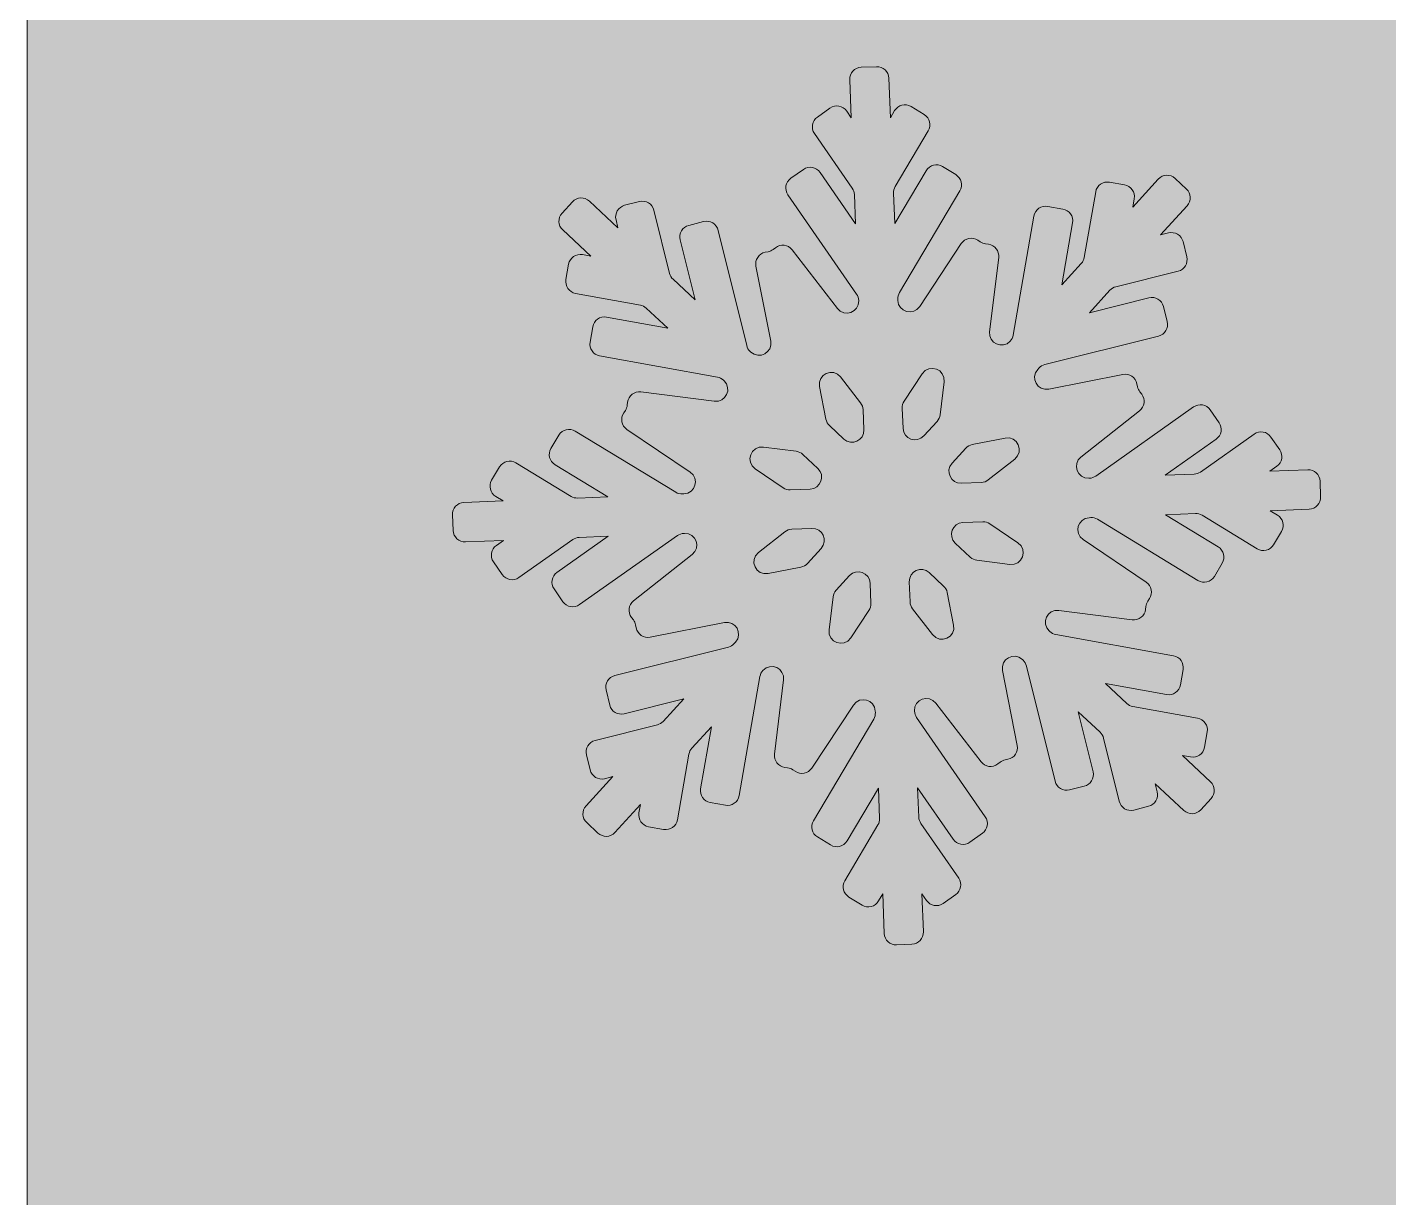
# Model space of a CAD drawing. Header units: millimetres. Extents: x 33 to 181, y -115 to -16.
# Drawn here: x 117.58 to 136.98, y -55.46 to -38.77 of the extents above; entities that cross this region are included whole.
import ezdxf

# ---------------------------------------------------------------- set-up
doc = ezdxf.new("R2010")
doc.units = ezdxf.units.MM
doc.header["$MEASUREMENT"] = 0
doc.layers.add('engraving', color=7, linetype='Continuous')
doc.layers.add('Layer 1', color=7, linetype='Continuous')

msp = doc.modelspace()

# ---------------------------------------------------------------- hatches: boundary and pattern name
at = {"layer": 'Layer 1'}
h = msp.add_hatch(color=2, dxfattribs=at)
h.dxf.hatch_style = 2
edge = h.paths.add_edge_path()
edge.add_spline(control_points=[(156.236, -29.463), (155.428, -28.206), (154.068, -27.335), (152.5, -27.216), (154.005, -26.101), (154.984, -24.317), (154.984, -22.3), (154.984, -18.92), (152.244, -16.179), (148.864, -16.179), (145.483, -16.179), (142.743, -18.92), (142.743, -22.3), (142.743, -24.317), (143.723, -26.101), (145.228, -27.216), (143.62, -27.338), (142.229, -28.246), (141.428, -29.553), (141.428, -29.553), (140.987, -29.553), (140.987, -29.553), (140.987, -29.553), (140.948, -29.463), (140.948, -29.463), (140.948, -29.463), (117.575, -29.463), (117.575, -29.463), (117.575, -29.463), (117.575, -114.611), (117.575, -114.611), (117.575, -114.611), (140.477, -114.611), (140.477, -114.611), (140.477, -114.611), (140.477, -83.841), (140.477, -83.841), (140.477, -83.841), (157.272, -114.611), (157.272, -114.611), (157.272, -114.611), (180.761, -114.611), (180.761, -114.611), (180.761, -114.611), (180.761, -29.463), (180.761, -29.463), (180.761, -29.463), (156.236, -29.463), (156.236, -29.463)], knot_values=[0, 0, 0, 0, 1, 1, 1, 2, 2, 2, 3, 3, 3, 4, 4, 4, 5, 5, 5, 6, 6, 6, 7, 7, 7, 8, 8, 8, 9, 9, 9, 10, 10, 10, 11, 11, 11, 12, 12, 12, 13, 13, 13, 14, 14, 14, 15, 15, 15, 16, 16, 16, 16], degree=3, periodic=1)
edge = h.paths.add_edge_path()
edge.add_spline(control_points=[(145.056, -22.3), (145.056, -20.201), (146.764, -18.493), (148.864, -18.493), (150.963, -18.493), (152.671, -20.201), (152.671, -22.3), (152.671, -24.4), (150.963, -26.108), (148.864, -26.108), (146.764, -26.108), (145.056, -24.4), (145.056, -22.3)], knot_values=[0, 0, 0, 0, 1, 1, 1, 2, 2, 2, 3, 3, 3, 4, 4, 4, 4], degree=3, periodic=1)
h.paths.add_polyline_path([(142.919, -33.921), (155.746, -33.921), (155.746, -62.935)])

# ---------------------------------------------------------------- linework, layer by layer
at = {"layer": 'engraving', "lineweight": 0}
for points, knots in [([(135.997, -45.246), (135.994, -45.152), (135.915, -45.079), (135.821, -45.083), (135.821, -45.083), (135.281, -45.104), (135.281, -45.104), (135.281, -45.104), (135.381, -45.033), (135.381, -45.033), (135.457, -44.979), (135.476, -44.874), (135.423, -44.798), (135.423, -44.798), (135.297, -44.616), (135.297, -44.616), (135.243, -44.538), (135.136, -44.519), (135.059, -44.574), (135.059, -44.574), (134.293, -45.115), (134.293, -45.115), (134.266, -45.134), (134.235, -45.144), (134.202, -45.146), (134.202, -45.146), (133.788, -45.162), (133.788, -45.162), (133.788, -45.162), (134.517, -44.647), (134.517, -44.647), (134.593, -44.593), (134.612, -44.488), (134.559, -44.412), (134.559, -44.412), (134.433, -44.23), (134.433, -44.23), (134.379, -44.152), (134.273, -44.133), (134.195, -44.188), (134.195, -44.188), (132.801, -45.172), (132.801, -45.172), (132.774, -45.191), (132.743, -45.202), (132.71, -45.203), (132.71, -45.203), (132.702, -45.204), (132.702, -45.204), (132.537, -45.21), (132.461, -45.002), (132.59, -44.901), (132.59, -44.901), (133.426, -44.242), (133.426, -44.242), (133.499, -44.184), (133.513, -44.079), (133.456, -44.005), (133.456, -44.005), (133.429, -43.97), (133.429, -43.97), (133.413, -43.949), (133.402, -43.925), (133.397, -43.899), (133.397, -43.899), (133.388, -43.857), (133.388, -43.857), (133.37, -43.765), (133.281, -43.705), (133.189, -43.723), (133.189, -43.723), (132.133, -43.933), (132.133, -43.933), (131.972, -43.965), (131.864, -43.774), (131.974, -43.652), (131.974, -43.652), (131.992, -43.633), (131.992, -43.633), (132.014, -43.609), (132.043, -43.591), (132.076, -43.583), (132.076, -43.583), (133.695, -43.177), (133.695, -43.177), (133.786, -43.154), (133.841, -43.062), (133.819, -42.971), (133.819, -42.971), (133.765, -42.756), (133.765, -42.756), (133.743, -42.665), (133.65, -42.609), (133.559, -42.632), (133.559, -42.632), (132.711, -42.845), (132.711, -42.845), (132.711, -42.845), (133.003, -42.525), (133.003, -42.525), (133.026, -42.5), (133.055, -42.482), (133.087, -42.474), (133.087, -42.474), (133.975, -42.252), (133.975, -42.252), (134.066, -42.229), (134.121, -42.137), (134.098, -42.046), (134.098, -42.046), (134.045, -41.831), (134.045, -41.831), (134.023, -41.74), (133.93, -41.684), (133.839, -41.707), (133.839, -41.707), (133.723, -41.736), (133.723, -41.736), (133.723, -41.736), (134.103, -41.319), (134.103, -41.319), (134.166, -41.251), (134.162, -41.144), (134.094, -41.081), (134.094, -41.081), (133.933, -40.93), (133.933, -40.93), (133.864, -40.866), (133.755, -40.87), (133.692, -40.94), (133.692, -40.94), (133.328, -41.338), (133.328, -41.338), (133.328, -41.338), (133.349, -41.219), (133.349, -41.219), (133.365, -41.127), (133.304, -41.039), (133.212, -41.023), (133.212, -41.023), (132.997, -40.984), (132.997, -40.984), (132.904, -40.967), (132.816, -41.029), (132.8, -41.122), (132.8, -41.122), (132.637, -42.056), (132.637, -42.056), (132.631, -42.088), (132.617, -42.117), (132.595, -42.141), (132.595, -42.141), (132.316, -42.447), (132.316, -42.447), (132.316, -42.447), (132.47, -41.563), (132.47, -41.563), (132.486, -41.471), (132.425, -41.384), (132.333, -41.367), (132.333, -41.367), (132.118, -41.328), (132.118, -41.328), (132.026, -41.311), (131.937, -41.373), (131.921, -41.466), (131.921, -41.466), (131.625, -43.165), (131.625, -43.165), (131.619, -43.196), (131.605, -43.226), (131.583, -43.25), (131.583, -43.25), (131.583, -43.25), (131.583, -43.25), (131.472, -43.372), (131.269, -43.279), (131.289, -43.115), (131.289, -43.115), (131.418, -42.057), (131.418, -42.057), (131.429, -41.964), (131.363, -41.88), (131.271, -41.868), (131.271, -41.868), (131.23, -41.863), (131.23, -41.863), (131.203, -41.859), (131.178, -41.85), (131.156, -41.835), (131.156, -41.835), (131.122, -41.812), (131.122, -41.812), (131.044, -41.759), (130.937, -41.78), (130.885, -41.859), (130.885, -41.859), (130.293, -42.756), (130.293, -42.756), (130.202, -42.894), (129.988, -42.834), (129.981, -42.669), (129.981, -42.669), (129.981, -42.651), (129.981, -42.651), (129.979, -42.618), (129.987, -42.585), (130.004, -42.557), (130.004, -42.557), (130.864, -41.108), (130.864, -41.108), (130.911, -41.028), (130.886, -40.924), (130.806, -40.876), (130.806, -40.876), (130.619, -40.762), (130.619, -40.762), (130.538, -40.712), (130.433, -40.739), (130.384, -40.82), (130.384, -40.82), (129.937, -41.574), (129.937, -41.574), (129.937, -41.574), (129.919, -41.14), (129.919, -41.14), (129.918, -41.108), (129.926, -41.075), (129.943, -41.047), (129.943, -41.047), (130.415, -40.252), (130.415, -40.252), (130.462, -40.172), (130.437, -40.068), (130.357, -40.02), (130.357, -40.02), (130.17, -39.906), (130.17, -39.906), (130.089, -39.856), (129.983, -39.883), (129.935, -39.964), (129.935, -39.964), (129.876, -40.064), (129.876, -40.064), (129.876, -40.064), (129.853, -39.501), (129.853, -39.501), (129.849, -39.407), (129.77, -39.334), (129.677, -39.338), (129.677, -39.338), (129.459, -39.346), (129.459, -39.346), (129.365, -39.35), (129.292, -39.429), (129.296, -39.523), (129.296, -39.523), (129.318, -40.067), (129.318, -40.067), (129.318, -40.067), (129.252, -39.971), (129.252, -39.971), (129.198, -39.893), (129.091, -39.874), (129.014, -39.929), (129.014, -39.929), (128.835, -40.055), (128.835, -40.055), (128.759, -40.109), (128.74, -40.214), (128.793, -40.29), (128.793, -40.29), (129.332, -41.07), (129.332, -41.07), (129.35, -41.096), (129.361, -41.127), (129.362, -41.159), (129.362, -41.159), (129.379, -41.577), (129.379, -41.577), (129.379, -41.577), (128.873, -40.844), (128.873, -40.844), (128.819, -40.766), (128.712, -40.747), (128.635, -40.801), (128.635, -40.801), (128.456, -40.928), (128.456, -40.928), (128.38, -40.982), (128.361, -41.087), (128.414, -41.163), (128.414, -41.163), (129.393, -42.58), (129.393, -42.58), (129.411, -42.606), (129.422, -42.637), (129.423, -42.669), (129.423, -42.669), (129.423, -42.672), (129.423, -42.672), (129.43, -42.838), (129.22, -42.914), (129.119, -42.783), (129.119, -42.783), (128.475, -41.947), (128.475, -41.947), (128.418, -41.872), (128.31, -41.858), (128.236, -41.917), (128.236, -41.917), (128.204, -41.942), (128.204, -41.942), (128.183, -41.958), (128.158, -41.97), (128.132, -41.975), (128.132, -41.975), (128.092, -41.983), (128.092, -41.983), (128, -42.001), (127.941, -42.091), (127.959, -42.182), (127.959, -42.182), (128.169, -43.248), (128.169, -43.248), (128.201, -43.41), (128.007, -43.518), (127.886, -43.405), (127.886, -43.405), (127.876, -43.395), (127.876, -43.395), (127.852, -43.373), (127.835, -43.344), (127.827, -43.312), (127.827, -43.312), (127.421, -41.67), (127.421, -41.67), (127.398, -41.578), (127.306, -41.523), (127.214, -41.546), (127.214, -41.546), (127.003, -41.599), (127.003, -41.599), (126.912, -41.621), (126.857, -41.713), (126.879, -41.804), (126.879, -41.804), (127.092, -42.662), (127.092, -42.662), (127.092, -42.662), (126.778, -42.368), (126.778, -42.368), (126.754, -42.346), (126.737, -42.317), (126.729, -42.285), (126.729, -42.285), (126.506, -41.384), (126.506, -41.384), (126.483, -41.293), (126.391, -41.237), (126.3, -41.26), (126.3, -41.26), (126.088, -41.313), (126.088, -41.313), (125.997, -41.336), (125.942, -41.428), (125.965, -41.519), (125.965, -41.519), (125.993, -41.635), (125.993, -41.635), (125.993, -41.635), (125.585, -41.254), (125.585, -41.254), (125.516, -41.189), (125.408, -41.194), (125.344, -41.263), (125.344, -41.263), (125.196, -41.426), (125.196, -41.426), (125.133, -41.494), (125.137, -41.601), (125.205, -41.664), (125.205, -41.664), (125.604, -42.037), (125.604, -42.037), (125.604, -42.037), (125.488, -42.016), (125.488, -42.016), (125.395, -41.999), (125.306, -42.061), (125.29, -42.154), (125.29, -42.154), (125.252, -42.372), (125.252, -42.372), (125.236, -42.464), (125.297, -42.552), (125.389, -42.569), (125.389, -42.569), (126.312, -42.736), (126.312, -42.736), (126.344, -42.741), (126.373, -42.756), (126.397, -42.779), (126.397, -42.779), (126.703, -43.064), (126.703, -43.064), (126.703, -43.064), (125.83, -42.906), (125.83, -42.906), (125.738, -42.89), (125.649, -42.952), (125.633, -43.044), (125.633, -43.044), (125.595, -43.263), (125.595, -43.263), (125.579, -43.355), (125.64, -43.442), (125.732, -43.459), (125.732, -43.459), (127.41, -43.762), (127.41, -43.762), (127.442, -43.768), (127.472, -43.783), (127.496, -43.806), (127.496, -43.806), (127.504, -43.813), (127.504, -43.813), (127.624, -43.925), (127.53, -44.126), (127.366, -44.105), (127.366, -44.105), (126.321, -43.973), (126.321, -43.973), (126.227, -43.961), (126.142, -44.027), (126.131, -44.121), (126.131, -44.121), (126.126, -44.163), (126.126, -44.163), (126.122, -44.19), (126.113, -44.215), (126.099, -44.237), (126.099, -44.237), (126.075, -44.273), (126.075, -44.273), (126.024, -44.35), (126.044, -44.455), (126.121, -44.507), (126.121, -44.507), (127.022, -45.117), (127.022, -45.117), (127.157, -45.209), (127.097, -45.421), (126.933, -45.428), (126.933, -45.428), (126.912, -45.428), (126.912, -45.428), (126.878, -45.43), (126.845, -45.421), (126.817, -45.404), (126.817, -45.404), (125.385, -44.531), (125.385, -44.531), (125.304, -44.482), (125.199, -44.509), (125.151, -44.59), (125.151, -44.59), (125.038, -44.78), (125.038, -44.78), (124.991, -44.86), (125.016, -44.963), (125.096, -45.011), (125.096, -45.011), (125.848, -45.47), (125.848, -45.47), (125.848, -45.47), (125.42, -45.486), (125.42, -45.486), (125.386, -45.487), (125.353, -45.479), (125.325, -45.462), (125.325, -45.462), (124.54, -44.984), (124.54, -44.984), (124.46, -44.935), (124.354, -44.961), (124.306, -45.042), (124.306, -45.042), (124.193, -45.232), (124.193, -45.232), (124.146, -45.312), (124.172, -45.415), (124.251, -45.463), (124.251, -45.463), (124.356, -45.527), (124.356, -45.527), (124.356, -45.527), (123.798, -45.549), (123.798, -45.549), (123.704, -45.553), (123.631, -45.632), (123.635, -45.726), (123.635, -45.726), (123.644, -45.947), (123.644, -45.947), (123.648, -46.041), (123.726, -46.114), (123.82, -46.11), (123.82, -46.11), (124.361, -46.089), (124.361, -46.089), (124.361, -46.089), (124.261, -46.16), (124.261, -46.16), (124.184, -46.214), (124.166, -46.319), (124.219, -46.395), (124.219, -46.395), (124.345, -46.577), (124.345, -46.577), (124.398, -46.655), (124.505, -46.674), (124.582, -46.619), (124.582, -46.619), (125.348, -46.078), (125.348, -46.078), (125.375, -46.06), (125.407, -46.049), (125.439, -46.047), (125.439, -46.047), (125.853, -46.031), (125.853, -46.031), (125.853, -46.031), (125.124, -46.546), (125.124, -46.546), (125.048, -46.6), (125.029, -46.705), (125.082, -46.781), (125.082, -46.781), (125.208, -46.963), (125.208, -46.963), (125.262, -47.041), (125.369, -47.06), (125.446, -47.005), (125.446, -47.005), (126.84, -46.021), (126.84, -46.021), (126.867, -46.002), (126.899, -45.991), (126.932, -45.99), (126.932, -45.99), (126.94, -45.989), (126.94, -45.989), (127.104, -45.983), (127.181, -46.191), (127.051, -46.292), (127.051, -46.292), (126.215, -46.951), (126.215, -46.951), (126.142, -47.009), (126.129, -47.114), (126.186, -47.188), (126.186, -47.188), (126.212, -47.223), (126.212, -47.223), (126.228, -47.244), (126.239, -47.268), (126.244, -47.294), (126.244, -47.294), (126.253, -47.336), (126.253, -47.336), (126.271, -47.428), (126.361, -47.488), (126.453, -47.47), (126.453, -47.47), (127.509, -47.26), (127.509, -47.26), (127.669, -47.228), (127.778, -47.419), (127.667, -47.541), (127.667, -47.541), (127.65, -47.56), (127.65, -47.56), (127.627, -47.585), (127.598, -47.602), (127.566, -47.61), (127.566, -47.61), (125.946, -48.016), (125.946, -48.016), (125.855, -48.039), (125.8, -48.131), (125.823, -48.222), (125.823, -48.222), (125.876, -48.437), (125.876, -48.437), (125.898, -48.528), (125.991, -48.584), (126.082, -48.561), (126.082, -48.561), (126.93, -48.348), (126.93, -48.348), (126.93, -48.348), (126.638, -48.669), (126.638, -48.669), (126.615, -48.693), (126.586, -48.711), (126.554, -48.719), (126.554, -48.719), (125.666, -48.941), (125.666, -48.941), (125.576, -48.964), (125.52, -49.056), (125.543, -49.147), (125.543, -49.147), (125.596, -49.362), (125.596, -49.362), (125.619, -49.454), (125.711, -49.509), (125.802, -49.486), (125.802, -49.486), (125.918, -49.457), (125.918, -49.457), (125.918, -49.457), (125.538, -49.874), (125.538, -49.874), (125.475, -49.943), (125.479, -50.049), (125.547, -50.112), (125.547, -50.112), (125.708, -50.263), (125.708, -50.263), (125.777, -50.327), (125.886, -50.323), (125.95, -50.253), (125.95, -50.253), (126.313, -49.855), (126.313, -49.855), (126.313, -49.855), (126.292, -49.974), (126.292, -49.974), (126.276, -50.066), (126.338, -50.154), (126.429, -50.171), (126.429, -50.171), (126.644, -50.209), (126.644, -50.209), (126.737, -50.226), (126.826, -50.164), (126.842, -50.071), (126.842, -50.071), (127.004, -49.137), (127.004, -49.137), (127.01, -49.105), (127.024, -49.076), (127.046, -49.052), (127.046, -49.052), (127.325, -48.746), (127.325, -48.746), (127.325, -48.746), (127.171, -49.63), (127.171, -49.63), (127.155, -49.722), (127.216, -49.809), (127.308, -49.826), (127.308, -49.826), (127.523, -49.865), (127.523, -49.865), (127.616, -49.882), (127.704, -49.82), (127.721, -49.727), (127.721, -49.727), (128.016, -48.028), (128.016, -48.028), (128.022, -47.997), (128.036, -47.967), (128.058, -47.943), (128.058, -47.943), (128.058, -47.943), (128.058, -47.943), (128.17, -47.821), (128.372, -47.914), (128.352, -48.078), (128.352, -48.078), (128.224, -49.136), (128.224, -49.136), (128.212, -49.229), (128.278, -49.313), (128.371, -49.325), (128.371, -49.325), (128.411, -49.33), (128.411, -49.33), (128.438, -49.334), (128.463, -49.343), (128.485, -49.358), (128.485, -49.358), (128.519, -49.381), (128.519, -49.381), (128.597, -49.434), (128.704, -49.413), (128.756, -49.334), (128.756, -49.334), (129.349, -48.437), (129.349, -48.437), (129.439, -48.299), (129.653, -48.359), (129.66, -48.524), (129.66, -48.524), (129.661, -48.543), (129.661, -48.543), (129.662, -48.576), (129.654, -48.608), (129.637, -48.636), (129.637, -48.636), (128.777, -50.086), (128.777, -50.086), (128.73, -50.166), (128.756, -50.269), (128.835, -50.317), (128.835, -50.317), (129.022, -50.431), (129.022, -50.431), (129.103, -50.481), (129.209, -50.454), (129.257, -50.373), (129.257, -50.373), (129.704, -49.619), (129.704, -49.619), (129.704, -49.619), (129.722, -50.053), (129.722, -50.053), (129.723, -50.085), (129.715, -50.118), (129.698, -50.146), (129.698, -50.146), (129.226, -50.942), (129.226, -50.942), (129.179, -51.022), (129.205, -51.125), (129.284, -51.173), (129.284, -51.173), (129.472, -51.288), (129.472, -51.288), (129.552, -51.337), (129.658, -51.31), (129.706, -51.229), (129.706, -51.229), (129.765, -51.129), (129.765, -51.129), (129.765, -51.129), (129.788, -51.692), (129.788, -51.692), (129.792, -51.786), (129.871, -51.859), (129.964, -51.855), (129.964, -51.855), (130.182, -51.847), (130.182, -51.847), (130.276, -51.843), (130.349, -51.764), (130.345, -51.67), (130.345, -51.67), (130.324, -51.126), (130.324, -51.126), (130.324, -51.126), (130.39, -51.222), (130.39, -51.222), (130.443, -51.3), (130.55, -51.319), (130.627, -51.265), (130.627, -51.265), (130.806, -51.138), (130.806, -51.138), (130.882, -51.085), (130.901, -50.98), (130.848, -50.903), (130.848, -50.903), (130.309, -50.123), (130.309, -50.123), (130.291, -50.097), (130.281, -50.066), (130.279, -50.034), (130.279, -50.034), (130.262, -49.616), (130.262, -49.616), (130.262, -49.616), (130.769, -50.349), (130.769, -50.349), (130.823, -50.427), (130.929, -50.446), (131.007, -50.392), (131.007, -50.392), (131.185, -50.265), (131.185, -50.265), (131.262, -50.211), (131.28, -50.107), (131.227, -50.03), (131.227, -50.03), (130.248, -48.613), (130.248, -48.613), (130.23, -48.587), (130.22, -48.556), (130.218, -48.524), (130.218, -48.524), (130.218, -48.521), (130.218, -48.521), (130.211, -48.356), (130.421, -48.279), (130.522, -48.41), (130.522, -48.41), (131.166, -49.247), (131.166, -49.247), (131.224, -49.321), (131.331, -49.335), (131.406, -49.276), (131.406, -49.276), (131.438, -49.251), (131.438, -49.251), (131.459, -49.235), (131.483, -49.223), (131.509, -49.218), (131.509, -49.218), (131.549, -49.21), (131.549, -49.21), (131.641, -49.192), (131.701, -49.103), (131.683, -49.011), (131.683, -49.011), (131.473, -47.945), (131.473, -47.945), (131.441, -47.783), (131.635, -47.675), (131.755, -47.788), (131.755, -47.788), (131.765, -47.798), (131.765, -47.798), (131.789, -47.82), (131.806, -47.849), (131.814, -47.881), (131.814, -47.881), (132.221, -49.523), (132.221, -49.523), (132.243, -49.615), (132.336, -49.67), (132.427, -49.647), (132.427, -49.647), (132.638, -49.594), (132.638, -49.594), (132.729, -49.572), (132.784, -49.48), (132.762, -49.389), (132.762, -49.389), (132.55, -48.531), (132.55, -48.531), (132.55, -48.531), (132.864, -48.825), (132.864, -48.825), (132.888, -48.847), (132.905, -48.876), (132.913, -48.908), (132.913, -48.908), (133.136, -49.809), (133.136, -49.809), (133.158, -49.9), (133.251, -49.956), (133.342, -49.933), (133.342, -49.933), (133.553, -49.88), (133.553, -49.88), (133.644, -49.857), (133.699, -49.765), (133.677, -49.674), (133.677, -49.674), (133.648, -49.558), (133.648, -49.558), (133.648, -49.558), (134.056, -49.939), (134.056, -49.939), (134.125, -50.004), (134.233, -50), (134.297, -49.93), (134.297, -49.93), (134.445, -49.767), (134.445, -49.767), (134.508, -49.699), (134.504, -49.592), (134.436, -49.529), (134.436, -49.529), (134.037, -49.156), (134.037, -49.156), (134.037, -49.156), (134.153, -49.177), (134.153, -49.177), (134.246, -49.194), (134.335, -49.132), (134.351, -49.039), (134.351, -49.039), (134.389, -48.82), (134.389, -48.82), (134.405, -48.728), (134.344, -48.641), (134.252, -48.624), (134.252, -48.624), (133.33, -48.458), (133.33, -48.458), (133.298, -48.452), (133.268, -48.437), (133.244, -48.414), (133.244, -48.414), (132.939, -48.129), (132.939, -48.129), (132.939, -48.129), (133.811, -48.287), (133.811, -48.287), (133.904, -48.303), (133.992, -48.241), (134.008, -48.149), (134.008, -48.149), (134.046, -47.93), (134.046, -47.93), (134.062, -47.838), (134.001, -47.751), (133.909, -47.734), (133.909, -47.734), (132.231, -47.431), (132.231, -47.431), (132.199, -47.425), (132.169, -47.41), (132.146, -47.388), (132.146, -47.388), (132.138, -47.38), (132.138, -47.38), (132.017, -47.268), (132.112, -47.067), (132.275, -47.088), (132.275, -47.088), (133.321, -47.22), (133.321, -47.22), (133.414, -47.232), (133.499, -47.166), (133.511, -47.073), (133.511, -47.073), (133.516, -47.03), (133.516, -47.03), (133.519, -47.004), (133.528, -46.979), (133.543, -46.957), (133.543, -46.957), (133.567, -46.92), (133.567, -46.92), (133.618, -46.843), (133.597, -46.738), (133.52, -46.686), (133.52, -46.686), (132.62, -46.076), (132.62, -46.076), (132.484, -45.984), (132.545, -45.772), (132.709, -45.766), (132.709, -45.766), (132.729, -45.765), (132.729, -45.765), (132.763, -45.763), (132.796, -45.772), (132.824, -45.789), (132.824, -45.789), (134.256, -46.662), (134.256, -46.662), (134.337, -46.711), (134.442, -46.685), (134.491, -46.603), (134.491, -46.603), (134.603, -46.414), (134.603, -46.414), (134.651, -46.334), (134.625, -46.23), (134.545, -46.182), (134.545, -46.182), (133.793, -45.724), (133.793, -45.724), (133.793, -45.724), (134.222, -45.707), (134.222, -45.707), (134.255, -45.706), (134.288, -45.714), (134.317, -45.732), (134.317, -45.732), (135.101, -46.209), (135.101, -46.209), (135.182, -46.259), (135.287, -46.232), (135.335, -46.151), (135.335, -46.151), (135.448, -45.961), (135.448, -45.961), (135.495, -45.881), (135.47, -45.778), (135.39, -45.73), (135.39, -45.73), (135.285, -45.666), (135.285, -45.666), (135.285, -45.666), (135.843, -45.644), (135.843, -45.644), (135.937, -45.64), (136.01, -45.561), (136.006, -45.467), (136.006, -45.467), (135.997, -45.246), (135.997, -45.246)], [0, 0, 0, 0, 1, 1, 1, 2, 2, 2, 3, 3, 3, 4, 4, 4, 5, 5, 5, 6, 6, 6, 7, 7, 7, 8, 8, 8, 9, 9, 9, 10, 10, 10, 11, 11, 11, 12, 12, 12, 13, 13, 13, 14, 14, 14, 15, 15, 15, 16, 16, 16, 17, 17, 17, 18, 18, 18, 19, 19, 19, 20, 20, 20, 21, 21, 21, 22, 22, 22, 23, 23, 23, 24, 24, 24, 25, 25, 25, 26, 26, 26, 27, 27, 27, 28, 28, 28, 29, 29, 29, 30, 30, 30, 31, 31, 31, 32, 32, 32, 33, 33, 33, 34, 34, 34, 35, 35, 35, 36, 36, 36, 37, 37, 37, 38, 38, 38, 39, 39, 39, 40, 40, 40, 41, 41, 41, 42, 42, 42, 43, 43, 43, 44, 44, 44, 45, 45, 45, 46, 46, 46, 47, 47, 47, 48, 48, 48, 49, 49, 49, 50, 50, 50, 51, 51, 51, 52, 52, 52, 53, 53, 53, 54, 54, 54, 55, 55, 55, 56, 56, 56, 57, 57, 57, 58, 58, 58, 59, 59, 59, 60, 60, 60, 61, 61, 61, 62, 62, 62, 63, 63, 63, 64, 64, 64, 65, 65, 65, 66, 66, 66, 67, 67, 67, 68, 68, 68, 69, 69, 69, 70, 70, 70, 71, 71, 71, 72, 72, 72, 73, 73, 73, 74, 74, 74, 75, 75, 75, 76, 76, 76, 77, 77, 77, 78, 78, 78, 79, 79, 79, 80, 80, 80, 81, 81, 81, 82, 82, 82, 83, 83, 83, 84, 84, 84, 85, 85, 85, 86, 86, 86, 87, 87, 87, 88, 88, 88, 89, 89, 89, 90, 90, 90, 91, 91, 91, 92, 92, 92, 93, 93, 93, 94, 94, 94, 95, 95, 95, 96, 96, 96, 97, 97, 97, 98, 98, 98, 99, 99, 99, 100, 100, 100, 101, 101, 101, 102, 102, 102, 103, 103, 103, 104, 104, 104, 105, 105, 105, 106, 106, 106, 107, 107, 107, 108, 108, 108, 109, 109, 109, 110, 110, 110, 111, 111, 111, 112, 112, 112, 113, 113, 113, 114, 114, 114, 115, 115, 115, 116, 116, 116, 117, 117, 117, 118, 118, 118, 119, 119, 119, 120, 120, 120, 121, 121, 121, 122, 122, 122, 123, 123, 123, 124, 124, 124, 125, 125, 125, 126, 126, 126, 127, 127, 127, 128, 128, 128, 129, 129, 129, 130, 130, 130, 131, 131, 131, 132, 132, 132, 133, 133, 133, 134, 134, 134, 135, 135, 135, 136, 136, 136, 137, 137, 137, 138, 138, 138, 139, 139, 139, 140, 140, 140, 141, 141, 141, 142, 142, 142, 143, 143, 143, 144, 144, 144, 145, 145, 145, 146, 146, 146, 147, 147, 147, 148, 148, 148, 149, 149, 149, 150, 150, 150, 151, 151, 151, 152, 152, 152, 153, 153, 153, 154, 154, 154, 155, 155, 155, 156, 156, 156, 157, 157, 157, 158, 158, 158, 159, 159, 159, 160, 160, 160, 161, 161, 161, 162, 162, 162, 163, 163, 163, 164, 164, 164, 165, 165, 165, 166, 166, 166, 167, 167, 167, 168, 168, 168, 169, 169, 169, 170, 170, 170, 171, 171, 171, 172, 172, 172, 173, 173, 173, 174, 174, 174, 175, 175, 175, 176, 176, 176, 177, 177, 177, 178, 178, 178, 179, 179, 179, 180, 180, 180, 181, 181, 181, 182, 182, 182, 183, 183, 183, 184, 184, 184, 185, 185, 185, 186, 186, 186, 187, 187, 187, 188, 188, 188, 189, 189, 189, 190, 190, 190, 191, 191, 191, 192, 192, 192, 193, 193, 193, 194, 194, 194, 195, 195, 195, 196, 196, 196, 197, 197, 197, 198, 198, 198, 199, 199, 199, 200, 200, 200, 201, 201, 201, 202, 202, 202, 203, 203, 203, 204, 204, 204, 205, 205, 205, 206, 206, 206, 207, 207, 207, 208, 208, 208, 209, 209, 209, 210, 210, 210, 211, 211, 211, 212, 212, 212, 213, 213, 213, 214, 214, 214, 215, 215, 215, 216, 216, 216, 217, 217, 217, 218, 218, 218, 219, 219, 219, 220, 220, 220, 221, 221, 221, 222, 222, 222, 223, 223, 223, 224, 224, 224, 225, 225, 225, 226, 226, 226, 227, 227, 227, 228, 228, 228, 229, 229, 229, 230, 230, 230, 231, 231, 231, 232, 232, 232, 233, 233, 233, 234, 234, 234, 235, 235, 235, 236, 236, 236, 237, 237, 237, 238, 238, 238, 239, 239, 239, 240, 240, 240, 241, 241, 241, 242, 242, 242, 243, 243, 243, 244, 244, 244, 245, 245, 245, 246, 246, 246, 247, 247, 247, 248, 248, 248, 249, 249, 249, 250, 250, 250, 251, 251, 251, 252, 252, 252, 253, 253, 253, 254, 254, 254, 255, 255, 255, 256, 256, 256, 257, 257, 257, 258, 258, 258, 259, 259, 259, 260, 260, 260, 261, 261, 261, 262, 262, 262, 263, 263, 263, 264, 264, 264, 265, 265, 265, 266, 266, 266, 267, 267, 267, 268, 268, 268, 269, 269, 269, 270, 270, 270, 271, 271, 271, 272, 272, 272, 273, 273, 273, 274, 274, 274, 275, 275, 275, 276, 276, 276, 277, 277, 277, 278, 278, 278, 279, 279, 279, 280, 280, 280, 281, 281, 281, 282, 282, 282, 283, 283, 283, 284, 284, 284, 285, 285, 285, 286, 286, 286, 287, 287, 287, 288, 288, 288, 289, 289, 289, 290, 290, 290, 291, 291, 291, 292, 292, 292, 293, 293, 293, 294, 294, 294, 295, 295, 295, 296, 296, 296, 297, 297, 297, 298, 298, 298, 299, 299, 299, 300, 300, 300, 301, 301, 301, 302, 302, 302, 303, 303, 303, 304, 304, 304, 305, 305, 305, 306, 306, 306, 307, 307, 307, 308, 308, 308, 309, 309, 309, 310, 310, 310, 311, 311, 311, 312, 312, 312, 313, 313, 313, 314, 314, 314, 315, 315, 315, 316, 316, 316, 317, 317, 317, 318, 318, 318, 319, 319, 319, 320, 320, 320, 321, 321, 321, 322, 322, 322, 323, 323, 323, 324, 324, 324, 325, 325, 325, 326, 326, 326, 327, 327, 327, 328, 328, 328, 329, 329, 329, 330, 330, 330, 331, 331, 331, 332, 332, 332, 333, 333, 333, 334, 334, 334, 335, 335, 335, 336, 336, 336, 336]), ([(129.166, -43.76), (129.166, -43.76), (129.451, -44.13), (129.451, -44.13), (129.472, -44.157), (129.485, -44.191), (129.486, -44.226), (129.486, -44.226), (129.498, -44.514), (129.498, -44.514), (129.504, -44.665), (129.323, -44.748), (129.212, -44.645), (129.212, -44.645), (129.007, -44.453), (129.007, -44.453), (128.981, -44.429), (128.964, -44.397), (128.957, -44.362), (128.957, -44.362), (128.865, -43.896), (128.865, -43.896), (128.83, -43.72), (129.057, -43.618), (129.166, -43.76)], [0, 0, 0, 0, 1, 1, 1, 2, 2, 2, 3, 3, 3, 4, 4, 4, 5, 5, 5, 6, 6, 6, 7, 7, 7, 8, 8, 8, 8]), ([(130.055, -44.493), (130.055, -44.493), (130.043, -44.206), (130.043, -44.206), (130.042, -44.171), (130.052, -44.136), (130.071, -44.106), (130.071, -44.106), (130.33, -43.714), (130.33, -43.714), (130.429, -43.565), (130.662, -43.65), (130.64, -43.828), (130.64, -43.828), (130.583, -44.299), (130.583, -44.299), (130.579, -44.334), (130.564, -44.367), (130.54, -44.393), (130.54, -44.393), (130.35, -44.601), (130.35, -44.601), (130.248, -44.713), (130.061, -44.645), (130.055, -44.493)], [0, 0, 0, 0, 1, 1, 1, 2, 2, 2, 3, 3, 3, 4, 4, 4, 5, 5, 5, 6, 6, 6, 7, 7, 7, 8, 8, 8, 8]), ([(130.753, -44.99), (130.753, -44.99), (130.949, -44.776), (130.949, -44.776), (130.973, -44.749), (131.006, -44.731), (131.041, -44.724), (131.041, -44.724), (131.508, -44.631), (131.508, -44.631), (131.683, -44.596), (131.786, -44.82), (131.646, -44.931), (131.646, -44.931), (131.27, -45.227), (131.27, -45.227), (131.242, -45.249), (131.207, -45.262), (131.171, -45.263), (131.171, -45.263), (130.885, -45.274), (130.885, -45.274), (130.735, -45.28), (130.651, -45.101), (130.753, -44.99)], [0, 0, 0, 0, 1, 1, 1, 2, 2, 2, 3, 3, 3, 4, 4, 4, 5, 5, 5, 6, 6, 6, 7, 7, 7, 8, 8, 8, 8]), ([(128.347, -45.34), (128.347, -45.34), (127.949, -45.069), (127.949, -45.069), (127.801, -44.969), (127.888, -44.738), (128.066, -44.76), (128.066, -44.76), (128.533, -44.82), (128.533, -44.82), (128.569, -44.824), (128.602, -44.84), (128.628, -44.864), (128.628, -44.864), (128.842, -45.064), (128.842, -45.064), (128.952, -45.167), (128.883, -45.352), (128.732, -45.358), (128.732, -45.358), (128.449, -45.369), (128.449, -45.369), (128.413, -45.37), (128.377, -45.36), (128.347, -45.34)], [0, 0, 0, 0, 1, 1, 1, 2, 2, 2, 3, 3, 3, 4, 4, 4, 5, 5, 5, 6, 6, 6, 7, 7, 7, 8, 8, 8, 8]), ([(128.888, -46.203), (128.888, -46.203), (128.692, -46.417), (128.692, -46.417), (128.668, -46.444), (128.636, -46.462), (128.6, -46.47), (128.6, -46.47), (128.134, -46.562), (128.134, -46.562), (127.959, -46.597), (127.855, -46.373), (127.995, -46.263), (127.995, -46.263), (128.372, -45.966), (128.372, -45.966), (128.4, -45.944), (128.434, -45.931), (128.47, -45.93), (128.47, -45.93), (128.756, -45.919), (128.756, -45.919), (128.907, -45.913), (128.99, -46.092), (128.888, -46.203)], [0, 0, 0, 0, 1, 1, 1, 2, 2, 2, 3, 3, 3, 4, 4, 4, 5, 5, 5, 6, 6, 6, 7, 7, 7, 8, 8, 8, 8]), ([(131.294, -45.853), (131.294, -45.853), (131.692, -46.124), (131.692, -46.124), (131.84, -46.224), (131.753, -46.455), (131.575, -46.433), (131.575, -46.433), (131.108, -46.373), (131.108, -46.373), (131.072, -46.369), (131.039, -46.353), (131.013, -46.329), (131.013, -46.329), (130.8, -46.129), (130.8, -46.129), (130.69, -46.026), (130.758, -45.841), (130.909, -45.835), (130.909, -45.835), (131.192, -45.824), (131.192, -45.824), (131.228, -45.823), (131.264, -45.833), (131.294, -45.853)], [0, 0, 0, 0, 1, 1, 1, 2, 2, 2, 3, 3, 3, 4, 4, 4, 5, 5, 5, 6, 6, 6, 7, 7, 7, 8, 8, 8, 8]), ([(129.586, -46.7), (129.586, -46.7), (129.598, -46.987), (129.598, -46.987), (129.599, -47.022), (129.589, -47.058), (129.57, -47.087), (129.57, -47.087), (129.311, -47.479), (129.311, -47.479), (129.212, -47.629), (128.979, -47.543), (129.001, -47.365), (129.001, -47.365), (129.058, -46.894), (129.058, -46.894), (129.062, -46.859), (129.078, -46.826), (129.101, -46.8), (129.101, -46.8), (129.291, -46.592), (129.291, -46.592), (129.393, -46.48), (129.58, -46.548), (129.586, -46.7)], [0, 0, 0, 0, 1, 1, 1, 2, 2, 2, 3, 3, 3, 4, 4, 4, 5, 5, 5, 6, 6, 6, 7, 7, 7, 8, 8, 8, 8]), ([(130.475, -47.433), (130.475, -47.433), (130.19, -47.063), (130.19, -47.063), (130.169, -47.036), (130.157, -47.002), (130.155, -46.967), (130.155, -46.967), (130.144, -46.679), (130.144, -46.679), (130.137, -46.528), (130.318, -46.445), (130.429, -46.548), (130.429, -46.548), (130.634, -46.74), (130.634, -46.74), (130.66, -46.764), (130.678, -46.796), (130.685, -46.831), (130.685, -46.831), (130.776, -47.297), (130.776, -47.297), (130.811, -47.473), (130.585, -47.575), (130.475, -47.433)], [0, 0, 0, 0, 1, 1, 1, 2, 2, 2, 3, 3, 3, 4, 4, 4, 5, 5, 5, 6, 6, 6, 7, 7, 7, 8, 8, 8, 8])]:
    msp.add_open_spline(points, degree=3, knots=knots, dxfattribs=at)
at = {"layer": 'Layer 1', "lineweight": 0}
msp.add_open_spline([(156.236, -29.463), (155.428, -28.206), (154.068, -27.335), (152.5, -27.216), (154.005, -26.101), (154.984, -24.317), (154.984, -22.3), (154.984, -18.92), (152.244, -16.179), (148.864, -16.179), (145.483, -16.179), (142.743, -18.92), (142.743, -22.3), (142.743, -24.317), (143.723, -26.101), (145.228, -27.216), (143.62, -27.338), (142.229, -28.246), (141.428, -29.553), (141.428, -29.553), (140.987, -29.553), (140.987, -29.553), (140.987, -29.553), (140.948, -29.463), (140.948, -29.463), (140.948, -29.463), (117.575, -29.463), (117.575, -29.463), (117.575, -29.463), (117.575, -114.611), (117.575, -114.611), (117.575, -114.611), (140.477, -114.611), (140.477, -114.611), (140.477, -114.611), (140.477, -83.841), (140.477, -83.841), (140.477, -83.841), (157.272, -114.611), (157.272, -114.611), (157.272, -114.611), (180.761, -114.611), (180.761, -114.611), (180.761, -114.611), (180.761, -29.463), (180.761, -29.463), (180.761, -29.463), (156.236, -29.463), (156.236, -29.463)], degree=3, knots=[0, 0, 0, 0, 1, 1, 1, 2, 2, 2, 3, 3, 3, 4, 4, 4, 5, 5, 5, 6, 6, 6, 7, 7, 7, 8, 8, 8, 9, 9, 9, 10, 10, 10, 11, 11, 11, 12, 12, 12, 13, 13, 13, 14, 14, 14, 15, 15, 15, 16, 16, 16, 16], dxfattribs=at)

doc.saveas('drawing.dxf')
